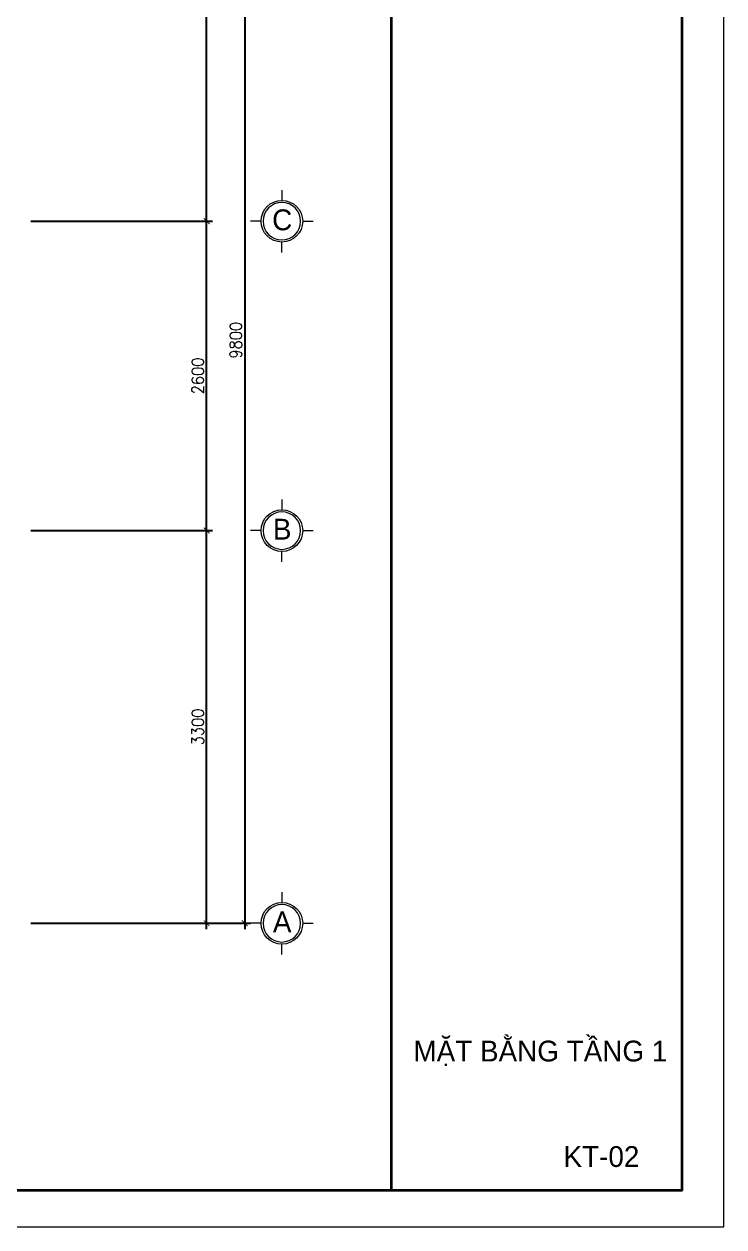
# Model space of a CAD drawing. Header units: millimetres. Extents: x -529782 to -142003, y -492574 to -273331.
# Drawn here: x -425812 to -419932, y -325617 to -315508 of the extents above; entities that cross this region are included whole.
import ezdxf
from ezdxf.enums import TextEntityAlignment as Align

# ---------------------------------------------------------------- set-up
doc = ezdxf.new("R2010")
doc.units = ezdxf.units.MM
doc.header["$LTSCALE"] = 500
doc.header["$MEASUREMENT"] = 0
doc.header["$PDMODE"] = 3
doc.linetypes.add('CENTER', pattern=[2, 1.25, -0.25, 0.25, -0.25])
doc.layers.get('0').update_dxf_attribs({"linetype": 'CONTINUOUS', "lineweight": 13})
doc.layers.get('Defpoints').update_dxf_attribs({"color": 255, "linetype": 'CONTINUOUS', "lineweight": 13})
for name, color, linetype, lineweight in [('1.cat 30', 30, 'CONTINUOUS', 35), ('2.thay 145', 145, 'CONTINUOUS', 18), ('3.manh 08', 8, 'CONTINUOUS', 9), ('7.tim 67', 67, 'CENTER', 9), ('9.text \xad white', 7, 'CONTINUOUS', 15), ('CA.dim 08', 251, 'CONTINUOUS', 13)]:
    doc.layers.add(name, color=color, linetype=linetype, lineweight=lineweight)
doc.styles.add('CA.JSC1', font='')
doc.styles.get("Standard").update_dxf_attribs({"font": 'txt.shx', "width": 0.9})
doc.styles.get('CA.JSC1').set_extended_font_data('.VnAvantH')
doc.dimstyles.new('CA 50', dxfattribs={"dimscale": 0, "dimtxt": 100, "dimasz": 50, "dimexe": 50, "dimexo": 0, "dimgap": 25, "dimtad": 1, "dimdec": 0, "dimzin": 0, "dimdsep": 46, "dimtxsty": 'Standard', "dimblk": 'ARCHTICK', "dimcen": 0.09, "dimdle": 50, "dimclrd": 256, "dimclre": 256, "dimclrt": 7, "dimadec": 0, "dimazin": 0, "dimtfac": 1, "dimtdec": 0, "dimtix": 1, "dimtmove": 2, "dimatfit": 3, "dimldrblk": 'DOT', "dimfxl": 1, "dimtolj": 1, "dimtzin": 0, "dimarcsym": 0})

# ---------------------------------------------------------------- blocks, each defined once
blk = doc.blocks.new('_ArchTick')
at = {"color": 1, "linetype": 'ByBlock', "const_width": 0.150000081}
blk.add_lwpolyline([(-0.5000002699998731, -0.5000002699998731), (0.5000002699998731, 0.5000002699998731)], dxfattribs=at)
blk = doc.blocks.new('*D1959')
at = {"layer": '7.tim 67', "linetype": 'Continuous', "lineweight": -2, "transparency": 16777216}
for p, q in [((-424277.846643279, -323115.1568369382), (-424277.846643279, -319715.1568369382)), ((-425755.4299233011, -319765.1568369382), (-424227.846643279, -319765.1568369382)), ((-425755.4299233011, -323065.1568369382), (-424227.846643279, -323065.1568369382))]:
    blk.add_line(p, q, dxfattribs=at)
at = {"layer": 'Defpoints', "color": 0, "linetype": 'Continuous', "transparency": 16777216}
for p in [(-425755.4299233011, -319765.1568369382), (-424277.846643279, -319765.1568369382), (-425755.4299233011, -323065.1568369382)]:
    blk.add_point(p, dxfattribs=at)
at = {"layer": '7.tim 67', "linetype": 'Continuous', "lineweight": -2, "transparency": 16777216, "xscale": 50, "yscale": 50, "zscale": 50}
for p, rotation in [((-424277.846643279, -319765.1568369382), 90), ((-424277.846643279, -323065.1568369382), 270)]:
    blk.add_blockref('_ArchTick', p, dxfattribs=dict(at, rotation=rotation))
at = {"layer": '7.tim 67', "color": 7, "linetype": 'Continuous', "transparency": 16777216, "insert": (-424352.846643279, -321415.1568369383), "char_height": 100, "attachment_point": 5, "rotation": 90}
blk.add_mtext('\\A1;3300', dxfattribs=at)
blk = doc.blocks.new('_DOT')
at = {"color": 1, "linetype": 'ByBlock'}
blk.add_line((-0.5, 0), (-1, 0), dxfattribs=at)
at = {"color": 1, "linetype": 'ByBlock', "const_width": 0.5}
blk.add_lwpolyline([(-0.25, 0, 1), (0.25, 0, 1)], format="xyb", close=True, dxfattribs=at)
blk = doc.blocks.new('*D1960')
at = {"layer": '7.tim 67', "linetype": 'Continuous', "lineweight": -2, "transparency": 16777216}
for p, q in [((-425755.4299233011, -317165.1568369383), (-424227.846643279, -317165.1568369383)), ((-424277.846643279, -319815.1568369382), (-424277.846643279, -317115.1568369383)), ((-425755.4299233011, -319765.1568369382), (-424227.846643279, -319765.1568369382))]:
    blk.add_line(p, q, dxfattribs=at)
at = {"layer": 'Defpoints', "color": 0, "linetype": 'Continuous', "transparency": 16777216}
for p in [(-425755.4299233011, -317165.1568369383), (-424277.846643279, -317165.1568369383), (-425755.4299233011, -319765.1568369382)]:
    blk.add_point(p, dxfattribs=at)
at = {"layer": '7.tim 67', "linetype": 'Continuous', "lineweight": -2, "transparency": 16777216, "xscale": 50, "yscale": 50, "zscale": 50}
for p, rotation in [((-424277.846643279, -317165.1568369383), 90), ((-424277.846643279, -319765.1568369382), 270)]:
    blk.add_blockref('_ArchTick', p, dxfattribs=dict(at, rotation=rotation))
at = {"layer": '7.tim 67', "color": 7, "linetype": 'Continuous', "transparency": 16777216, "insert": (-424352.846643279, -318465.1568369383), "char_height": 100, "attachment_point": 5, "rotation": 90}
blk.add_mtext('\\A1;2600', dxfattribs=at)
blk = doc.blocks.new('*D1961')
at = {"layer": '7.tim 67', "linetype": 'Continuous', "lineweight": -2, "transparency": 16777216}
for p, q in [((-425755.4299233011, -313265.1568369382), (-424227.846643279, -313265.1568369382)), ((-424277.846643279, -317215.1568369383), (-424277.846643279, -313215.1568369382)), ((-425755.4299233011, -317165.1568369383), (-424227.846643279, -317165.1568369383))]:
    blk.add_line(p, q, dxfattribs=at)
at = {"layer": 'Defpoints', "color": 0, "linetype": 'Continuous', "transparency": 16777216}
for p in [(-425755.4299233011, -313265.1568369382), (-424277.846643279, -313265.1568369382), (-425755.4299233011, -317165.1568369383)]:
    blk.add_point(p, dxfattribs=at)
at = {"layer": '7.tim 67', "linetype": 'Continuous', "lineweight": -2, "transparency": 16777216, "xscale": 50, "yscale": 50, "zscale": 50}
for p, rotation in [((-424277.846643279, -313265.1568369382), 90), ((-424277.846643279, -317165.1568369383), 270)]:
    blk.add_blockref('_ArchTick', p, dxfattribs=dict(at, rotation=rotation))
at = {"layer": '7.tim 67', "color": 7, "linetype": 'Continuous', "transparency": 16777216, "insert": (-424352.846643279, -315215.1568369383), "char_height": 100, "attachment_point": 5, "rotation": 90}
blk.add_mtext('\\A1;3900', dxfattribs=at)
blk = doc.blocks.new('*D1963')
at = {"layer": 'CA.dim 08', "lineweight": -2, "transparency": 16777216}
for p, q in [((-425755.4299233011, -313265.1568369382), (-423908.5113587886, -313265.1568369382)), ((-423958.5113587886, -313215.1568369382), (-423958.5113587886, -323115.1568369382)), ((-425755.4299233011, -323065.1568369382), (-423908.5113587886, -323065.1568369382))]:
    blk.add_line(p, q, dxfattribs=at)
at = {"layer": 'Defpoints', "color": 0, "transparency": 16777216}
for p in [(-425755.4299233011, -313265.1568369382), (-425755.4299233011, -323065.1568369382), (-423958.5113587886, -323065.1568369382)]:
    blk.add_point(p, dxfattribs=at)
at = {"layer": 'CA.dim 08', "lineweight": -2, "transparency": 16777216, "xscale": 50, "yscale": 50, "zscale": 50}
for p, rotation in [((-423958.5113587886, -313265.1568369382), 90), ((-423958.5113587886, -323065.1568369382), 270)]:
    blk.add_blockref('_ArchTick', p, dxfattribs=dict(at, rotation=rotation))
at = {"layer": 'CA.dim 08', "color": 7, "transparency": 16777216, "insert": (-424033.5113587886, -318165.1568369383), "char_height": 100, "attachment_point": 5, "rotation": 90}
blk.add_mtext('\\A1;9800', dxfattribs=at)
blk = doc.blocks.new('A$C41BA5761')
at = {"layer": '2.thay 145'}
blk.add_lwpolyline([(839.9994073519047, 524.9998310285737, -3898660.642287513), (839.9994073521084, 525.0001542164828, 1.154242490888426e-06), (839.9994073524431, 524.9999926225864, 1.154242490888426e-06)], format="xyb", dxfattribs=at)
at = {"layer": '3.manh 08'}
for p, q in [((524.9994049160159, 1050.000159478077), (524.9994049160159, 875.0001713204256)), ((174.9994048396911, 525.0001523148676), (-0.000583361616008915, 525.0001523148676)), ((874.9994049923262, 525.0001523148676), (1049.999393193633, 525.0001523148676)), ((524.9994049160159, 0.0001831847475841641), (524.9994049160159, 175.000171342399))]:
    blk.add_line(p, q, dxfattribs=at)
blk.add_arc((524.9994049160159, 525.0001713313977), 349.9999999890093, 359.9999968883953, 359.9999381014106, dxfattribs=at)
blk = doc.blocks.new('khung co loan')
at = {"layer": '1.cat 30'}
blk.add_lwpolyline([(1158.281703106128, -14553.47590842255), (1158.281703106128, -303.4759079545038), (20658.28170374641, -303.4759079545038), (20658.28170374641, -14553.47590842255)], close=True, dxfattribs=at)
blk.add_lwpolyline([(18298.08122972515, -303.4759079552605), (18298.08122972515, -14553.47590842255)], dxfattribs=at)
at = {"layer": '3.manh 08'}
blk.add_lwpolyline([(0, -14850.00000048772), (21000.00000000023, -14850.00000048772), (21000.00000000023, -4.877219907939434e-07), (0, -4.877219907939434e-07)], close=True, dxfattribs=at)

msp = doc.modelspace()

# ---------------------------------------------------------------- block references
at = {"layer": '2.thay 145'}
for name, p, xscale, yscale, zscale in [('khung co loan', (-441665.9518479283, -310248.0464436034), 1.034937242569868, 1.034937242628075, 1.034937242583367), ('A$C41BA5761', (-423908.5110671078, -317427.6569130957), 0.5, 0.5, 0.5), ('A$C41BA5761', (-423908.5110671078, -320027.6569130957), 0.5, 0.5, 0.5), ('A$C41BA5761', (-423908.5110671078, -323327.6569130957), 0.5, 0.5, 0.5)]:
    msp.add_blockref(name, p, dxfattribs=dict(at, xscale=xscale, yscale=yscale, zscale=zscale))

# ---------------------------------------------------------------- texts
at = {"layer": '9.text \xad white', "style": 'CA.JSC1'}
for s, p in [('c', (-423643.2610481273, -317153.4068912158)), ('b', (-423643.2610481273, -319753.4068912157)), ('a', (-423643.2610481273, -323053.4068912157))]:
    msp.add_text(s, height=174.9999882000658, dxfattribs=at).set_placement(p, align=Align.MIDDLE)
msp.add_text('mÆt b»ng tÇng 1', height=175.0000000057414, dxfattribs=at).set_placement((-422540.5501796249, -324226.3136951034))
msp.add_text('kt-02', height=175.0000000057414, dxfattribs=at).set_placement((-420961.1837258125, -325112.7481155418), align=Align.CENTER)

# ---------------------------------------------------------------- dimensions: what is measured, and where the dimension line sits
at = {"layer": '7.tim 67', "color": 9, "linetype": 'Continuous'}
for base, p1, p2, picture, middle in [((-424277.846643279, -313265.1568369382), (-425755.4299233011, -317165.1568369383), (-425755.4299233011, -313265.1568369382), '*D1961', (-424352.846643279, -315215.1568369383)), ((-424277.846643279, -317165.1568369383), (-425755.4299233011, -319765.1568369382), (-425755.4299233011, -317165.1568369383), '*D1960', (-424352.846643279, -318465.1568369383)), ((-424277.846643279, -319765.1568369382), (-425755.4299233011, -323065.1568369382), (-425755.4299233011, -319765.1568369382), '*D1959', (-424352.846643279, -321415.1568369383))]:
    dim = msp.add_linear_dim(base=base, p1=p1, p2=p2, angle=90, dimstyle='CA 50', override={"dimscale": 1}, dxfattribs=at)
    dim.commit()
    dim.dimension.update_dxf_attribs({"geometry": picture, "text_midpoint": middle})
at = {"layer": 'CA.dim 08'}
dim = msp.add_linear_dim(base=(-423958.5113587886, -323065.1568369382), p1=(-425755.4299233011, -313265.1568369382), p2=(-425755.4299233011, -323065.1568369382), angle=90, dimstyle='CA 50', override={"dimscale": 1, "dimfxl": 0}, dxfattribs=at)
dim.commit()
dim.dimension.update_dxf_attribs({"geometry": '*D1963', "text_midpoint": (-424033.5113587886, -318165.1568369383)})

doc.saveas('drawing.dxf')
